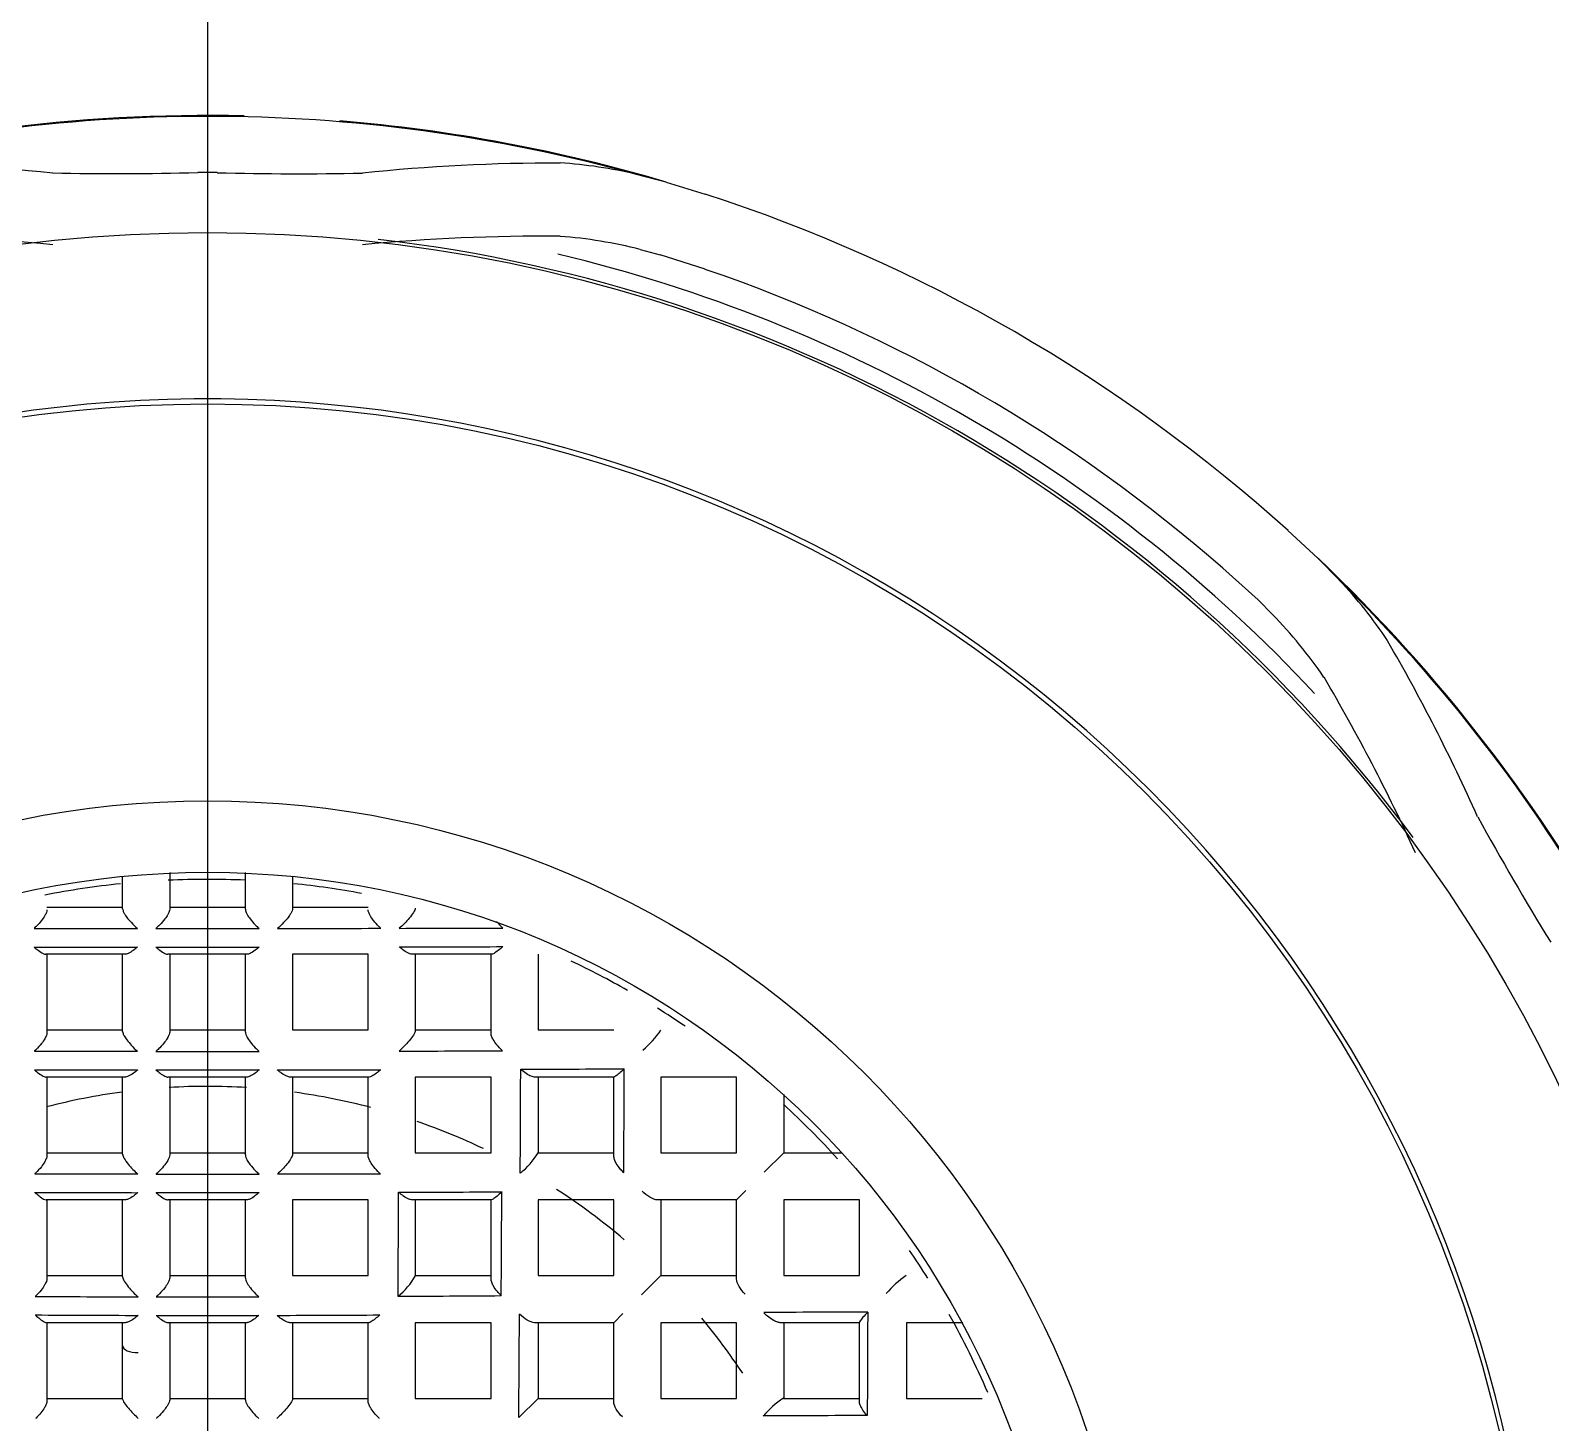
# Model space of a CAD drawing. Header units: millimetres. Extents: x -60 to 7633, y -2614 to 2146.
# Drawn here: x 4818.94 to 4829.59, y -1075.57 to -1065.82 of the extents above; entities that cross this region are included whole.
import ezdxf
from ezdxf.lldxf.tags import DXFTag

# ---------------------------------------------------------------- set-up
doc = ezdxf.new("R2010")
doc.units = ezdxf.units.MM
doc.layers.get('0').update_dxf_attribs({"color": 250})
tags = doc.linetypes.add('CENTER2', pattern=[28.575, 19.05, -3.175, 3.175, -3.175]).pattern_tags.tags
tags[10:11] = [DXFTag(74, 4), DXFTag(75, 0), DXFTag(340, '0'), DXFTag(46, 0.0), DXFTag(50, 0.0), DXFTag(44, 0.0), DXFTag(45, 0.0)]
tags[8:9] = [DXFTag(74, 4), DXFTag(75, 0), DXFTag(340, '0'), DXFTag(46, 0.0), DXFTag(50, 0.0), DXFTag(44, 0.0), DXFTag(45, 0.0)]
tags[6:7] = [DXFTag(74, 4), DXFTag(75, 0), DXFTag(340, '0'), DXFTag(46, 0.0), DXFTag(50, 0.0), DXFTag(44, 0.0), DXFTag(45, 0.0)]
tags[4:5] = [DXFTag(74, 4), DXFTag(75, 0), DXFTag(340, '0'), DXFTag(46, 0.0), DXFTag(50, 0.0), DXFTag(44, 0.0), DXFTag(45, 0.0)]

msp = doc.modelspace()

# ---------------------------------------------------------------- linework, layer by layer
at = {"linetype": 'CENTER2'}
msp.add_line((4820.183, -1057.712), (4820.183, -1097.712), dxfattribs=at)
at = {"linetype": 'Continuous'}
for p, q in [((4823.395, -1066.878), (4823.187, -1066.825)), ((4823.395, -1066.878), (4823.668, -1066.962)), ((4823.213, -1067.35), (4823.352, -1067.387)), ((4823.668, -1067.489), (4823.352, -1067.387)), ((4827.749, -1069.319), (4827.959, -1069.513)), ((4827.54, -1069.805), (4827.293, -1069.582)), ((4828.109, -1069.666), (4827.959, -1069.513)), ((4827.54, -1069.805), (4827.641, -1069.907)), ((4819.588, -1071.968), (4819.588, -1071.739)), ((4819.918, -1071.715), (4819.918, -1071.971)), ((4820.448, -1071.971), (4820.448, -1071.715)), ((4820.778, -1071.739), (4820.778, -1071.968)), ((4819.058, -1071.957), (4819.588, -1071.957)), ((4819.918, -1071.957), (4820.448, -1071.957)), ((4820.778, -1071.957), (4821.308, -1071.957)), ((4819.604, -1072.287), (4819.05, -1072.287)), ((4819.058, -1072.287), (4819.058, -1072.836)), ((4819.588, -1072.827), (4819.588, -1072.287)), ((4820.46, -1072.287), (4819.906, -1072.287)), ((4819.918, -1072.287), (4819.918, -1072.832)), ((4820.448, -1072.832), (4820.448, -1072.287)), ((4820.778, -1072.287), (4820.778, -1072.817)), ((4821.308, -1072.287), (4820.778, -1072.287)), ((4821.308, -1072.817), (4821.308, -1072.287)), ((4822.173, -1072.287), (4821.619, -1072.287)), ((4821.638, -1072.287), (4821.638, -1072.823)), ((4822.168, -1072.838), (4822.168, -1072.287)), ((4822.498, -1072.287), (4822.498, -1072.817)), ((4819.058, -1072.817), (4819.588, -1072.817)), ((4819.918, -1072.817), (4820.448, -1072.817)), ((4820.778, -1072.817), (4821.308, -1072.817)), ((4821.638, -1072.817), (4822.168, -1072.817)), ((4822.498, -1072.817), (4823.028, -1072.817)), ((4819.604, -1073.147), (4819.051, -1073.147)), ((4819.058, -1073.147), (4819.058, -1073.697)), ((4819.588, -1073.687), (4819.588, -1073.147)), ((4820.459, -1073.147), (4819.906, -1073.147)), ((4819.918, -1073.147), (4819.918, -1073.692)), ((4820.448, -1073.692), (4820.448, -1073.147)), ((4821.315, -1073.147), (4820.762, -1073.147)), ((4820.778, -1073.147), (4820.778, -1073.687)), ((4821.308, -1073.697), (4821.308, -1073.147)), ((4821.638, -1073.147), (4821.638, -1073.677)), ((4822.168, -1073.147), (4821.638, -1073.147)), ((4822.168, -1073.677), (4822.168, -1073.147)), ((4823.029, -1073.147), (4822.475, -1073.147)), ((4822.498, -1073.147), (4822.498, -1073.679)), ((4823.028, -1073.701), (4823.028, -1073.147)), ((4823.358, -1073.147), (4823.358, -1073.677)), ((4823.888, -1073.147), (4823.358, -1073.147)), ((4823.888, -1073.677), (4823.888, -1073.147)), ((4824.218, -1073.27), (4824.218, -1073.677)), ((4819.058, -1073.677), (4819.588, -1073.677)), ((4819.918, -1073.677), (4820.448, -1073.677)), ((4820.778, -1073.677), (4821.308, -1073.677)), ((4821.638, -1073.677), (4822.168, -1073.677)), ((4822.498, -1073.677), (4823.028, -1073.677)), ((4823.358, -1073.677), (4823.888, -1073.677)), ((4824.218, -1073.677), (4824.082, -1073.812)), ((4824.218, -1073.677), (4824.624, -1073.677)), ((4823.952, -1073.942), (4823.888, -1074.007)), ((4819.605, -1074.007), (4819.052, -1074.007)), ((4819.058, -1074.007), (4819.058, -1074.558)), ((4819.588, -1074.546), (4819.588, -1074.007)), ((4820.459, -1074.007), (4819.907, -1074.007)), ((4819.918, -1074.007), (4819.918, -1074.552)), ((4820.448, -1074.552), (4820.448, -1074.007)), ((4820.778, -1074.007), (4820.778, -1074.537)), ((4821.308, -1074.007), (4820.778, -1074.007)), ((4821.308, -1074.537), (4821.308, -1074.007)), ((4822.17, -1074.007), (4821.617, -1074.007)), ((4821.638, -1074.007), (4821.638, -1074.54)), ((4822.168, -1074.561), (4822.168, -1074.007)), ((4822.498, -1074.007), (4822.498, -1074.537)), ((4823.028, -1074.007), (4822.498, -1074.007)), ((4823.028, -1074.537), (4823.028, -1074.007)), ((4823.888, -1074.007), (4823.333, -1074.007)), ((4823.358, -1074.007), (4823.358, -1074.537)), ((4823.888, -1074.561), (4823.888, -1074.007)), ((4824.218, -1074.007), (4824.218, -1074.537)), ((4824.748, -1074.007), (4824.218, -1074.007)), ((4824.748, -1074.537), (4824.748, -1074.007)), ((4819.058, -1074.537), (4819.588, -1074.537)), ((4819.918, -1074.537), (4820.448, -1074.537)), ((4820.778, -1074.537), (4821.308, -1074.537)), ((4821.638, -1074.537), (4822.168, -1074.537)), ((4822.498, -1074.537), (4823.028, -1074.537)), ((4823.358, -1074.537), (4823.222, -1074.672)), ((4823.358, -1074.537), (4823.888, -1074.537)), ((4824.218, -1074.537), (4824.748, -1074.537)), ((4819.606, -1074.867), (4819.054, -1074.867)), ((4819.058, -1074.867), (4819.058, -1075.272)), ((4819.588, -1075.027), (4819.588, -1074.867)), ((4820.458, -1074.867), (4819.907, -1074.867)), ((4819.918, -1074.867), (4819.918, -1075.006)), ((4820.448, -1075.006), (4820.448, -1074.867)), ((4821.312, -1074.867), (4820.76, -1074.867)), ((4820.778, -1074.867), (4820.778, -1075.027)), ((4821.308, -1075.272), (4821.308, -1074.867)), ((4822.168, -1074.867), (4821.638, -1074.867)), ((4821.638, -1074.867), (4821.638, -1075.397)), ((4822.168, -1075.397), (4822.168, -1074.867)), ((4823.028, -1074.867), (4822.473, -1074.867)), ((4822.498, -1074.867), (4822.498, -1075.397)), ((4823.092, -1074.802), (4823.028, -1074.867)), ((4823.028, -1075.421), (4823.028, -1074.867)), ((4823.358, -1074.867), (4823.358, -1075.397)), ((4823.888, -1074.867), (4823.358, -1074.867)), ((4823.888, -1075.397), (4823.888, -1074.867)), ((4824.748, -1074.867), (4824.193, -1074.867)), ((4824.218, -1074.867), (4824.218, -1075.397)), ((4824.748, -1075.419), (4824.748, -1074.865)), ((4825.078, -1074.867), (4825.078, -1075.397)), ((4825.473, -1074.867), (4825.078, -1074.867)), ((4819.918, -1075.006), (4819.918, -1075.408)), ((4820.448, -1075.408), (4820.448, -1075.006)), ((4819.588, -1075.402), (4819.588, -1075.027)), ((4820.778, -1075.027), (4820.778, -1075.402)), ((4819.058, -1075.272), (4819.058, -1075.417)), ((4821.308, -1075.417), (4821.308, -1075.272)), ((4819.058, -1075.397), (4819.588, -1075.397)), ((4819.918, -1075.397), (4820.448, -1075.397)), ((4820.778, -1075.397), (4821.308, -1075.397)), ((4821.638, -1075.397), (4822.168, -1075.397)), ((4822.498, -1075.397), (4822.362, -1075.532)), ((4822.498, -1075.397), (4823.028, -1075.397)), ((4823.358, -1075.397), (4823.888, -1075.397)), ((4824.216, -1075.397), (4824.748, -1075.397)), ((4825.078, -1075.397), (4825.608, -1075.397))]:
    msp.add_line(p, q, dxfattribs=at)
for radius in [154.995, 153.2, 152.997, 152.9, 152.7, 32.5, 32, 10.48, 9.28, 6.5, 6]:
    msp.add_circle((4820.183, -1077.712), radius, dxfattribs=at)
for centre, radius, start, end in [((4820.183, -1077.712), 11.3, 88.6966, 106.5137), ((4820.183, -1077.712), 11.294, 74.5713, 105.4287), ((4820.183, -1077.712), 11.3, 73.4863, 85.2975), ((4817.733, -1080.028), 13.283, 84.0994, 90.0807), ((4819.541, -1045.401), 21.418, 268.8155, 271.5343), ((4820.183, -1078.112), 11.3, 89.6542, 90.3458), ((4820.827, -1044.518), 22.302, 268.5195, 271.1307), ((4822.633, -1080.028), 13.283, 89.9193, 95.9006), ((4822.456, -1069.875), 3.137, 76.5172, 86.4277), ((4820.183, -1077.712), 11.3, 47.9632, 72.0368), ((4817.834, -1080.507), 13.25, 84.5243, 90.5184), ((4822.532, -1080.507), 13.25, 89.4816, 95.4757), ((4820.183, -1077.712), 10.5, 36.4838, 83.4606), ((4822.406, -1070.505), 3.256, 75.6446, 85.6699), ((4820.183, -1077.712), 10.616, 43.0942, 76.6371), ((4820.183, -1077.712), 10.8, 48.8254, 71.1746), ((4820.183, -1077.712), 9.315, 255, 195), ((4820.183, -1077.712), 11.3, 28.6966, 46.5137), ((4825.831, -1071.826), 3.139, 33.5756, 43.4795), ((4820.183, -1077.712), 11.294, 14.5713, 45.4287), ((4825.314, -1072.182), 3.254, 34.3269, 44.3587), ((4816.952, -1076.748), 13.283, 24.0994, 30.0807), ((4816.587, -1077.075), 13.25, 24.5243, 30.5184), ((4847.844, -1061.001), 21.418, 208.8155, 211.5343), ((4820.183, -1077.712), 5.95, 95.8789, 101.0326), ((4820.183, -1077.712), 5.95, 87.4635, 92.6497), ((4820.183, -1077.712), 5.95, 79.5539, 84.1788), ((4820.245, -370.251), 701.856, 269.895812, 269.954897), ((4820.183, -439.659), 632.447, 269.967225, 270.032775), ((4820.121, -370.256), 701.85, 270.045103, 270.104188), ((4819.605, -105.398), 966.709, 270.113853, 270.156784), ((4822.503, -1071.822), 0.378, 218.4538, 228.1081), ((4820.248, -399.044), 673.193, 269.891138, 269.952727), ((4820.183, -468.598), 603.639, 269.965668, 270.034332), ((4819.572, -130.29), 941.947, 270.118875, 270.16293), ((4820.183, -1077.712), 5.95, 60.3791, 64.6534), ((4820.183, -1077.712), 5.95, 55.7936, 58.0154), ((4822.758, -1072.404), 0.729, 310.4844, 325.4311), ((4820.27, -547.872), 525.094, 269.85818, 269.93704), ((4820.183, -618.542), 454.425, 269.95446, 270.04554), ((4819.308, -248.431), 824.537, 270.154031, 270.204317), ((4820.275, -572.087), 501.01, 269.85081, 269.93344), ((4820.183, -643.008), 430.088, 269.95189, 270.04811), ((4820.091, -572.079), 501.018, 270.06656, 270.14919), ((4101.436, -1070.407), 720.945, 359.728765, 359.786654), ((3899.37, -1069.304), 923.739, 359.720129, 359.765269), ((4820.183, -1077.712), 4.5, 97.6708, 104.5036), ((4820.183, -1077.712), 4.5, 86.5339, 93.4164), ((4820.183, -1077.712), 4.5, 75.2855, 82.2177), ((4820.183, -1077.712), 5.95, 42.1557, 47.3304), ((4820.183, -1077.712), 4.5, 64.5816, 70.9692), ((4821.991, -1073.358), 0.6, 309.6302, 327.7063), ((4820.315, -694.88), 378.946, 269.79703, 269.9061), ((4820.183, -767.841), 305.986, 269.93252, 270.06748), ((4820.051, -694.891), 378.935, 270.0939, 270.20297), ((4820.183, -1077.712), 4.5, 49.5823, 57.1012), ((4820.325, -714.381), 359.576, 269.7846, 269.89951), ((4820.183, -787.835), 286.121, 269.92786, 270.07214), ((4377.999, -1072.256), 443.525, 359.68652, 359.78065), ((4818.47, -316.114), 757.846, 270.23064, 270.285283), ((4294.134, -1071.387), 528.116, 359.64293, 359.72186), ((4820.183, -1077.712), 5.95, 32.0421, 34.2783), ((4821.189, -1074.283), 0.517, 309.4368, 330.1784), ((4825.49, -1075.137), 0.729, 124.5689, 139.5156), ((4820.41, -809.706), 264.981, 269.6901, 269.84566), ((4820.183, -887.557), 187.13, 269.89005, 270.10995), ((4816.256, -145.839), 928.858, 270.32454, 270.369083), ((4828.495, -1977.417), 902.632, 90.234203, 90.280399), ((4820.433, -824.032), 250.785, 269.66743, 269.83172), ((4820.183, -903.079), 171.737, 269.88028, 270.11972), ((4819.933, -824.013), 250.804, 270.16828, 270.33256), ((4338.054, -1071.63), 484.324, 359.53839, 359.62421), ((4820.183, -1077.712), 4.5, 33.6158, 39.737), ((4820.183, -1077.712), 5.95, 23.3277, 29.1996), ((4824.536, -1075.904), 0.6, 122.2937, 140.3698), ((4827.637, -1831.965), 756.453, 90.214705, 90.269877)]:
    msp.add_arc(centre, radius, start, end, dxfattribs=at)
msp.add_ellipse((4819.688, -1075.027), major_axis=(-0.1, 0), ratio=0.493745, start_param=0, end_param=1.66158, dxfattribs=at)
for points, knots in [([(4819.058, -1071.975), (4819.058, -1071.98), (4819.056, -1071.987), (4819.054, -1071.994), (4819.051, -1072.001), (4819.048, -1072.009), (4819.044, -1072.016), (4819.037, -1072.027), (4819.029, -1072.039), (4819.021, -1072.05), (4819.009, -1072.065), (4818.997, -1072.079), (4818.983, -1072.092), (4818.979, -1072.096), (4818.974, -1072.1), (4818.97, -1072.104), (4818.969, -1072.105), (4818.969, -1072.105), (4818.968, -1072.105)], [0, 0, 0, 0, 0.162938, 0.162938, 0.162938, 0.324202, 0.324202, 0.324202, 0.563299, 0.563299, 0.563299, 0.883093, 0.883093, 0.883093, 0.988652, 0.988652, 0.988652, 1, 1, 1, 1]), ([(4819.588, -1071.968), (4819.588, -1071.971), (4819.589, -1071.976), (4819.591, -1071.982), (4819.593, -1071.988), (4819.596, -1071.994), (4819.6, -1072), (4819.605, -1072.009), (4819.612, -1072.019), (4819.618, -1072.028), (4819.628, -1072.041), (4819.639, -1072.053), (4819.65, -1072.065), (4819.663, -1072.08), (4819.677, -1072.093), (4819.691, -1072.105), (4819.691, -1072.106), (4819.692, -1072.106), (4819.692, -1072.106)], [0, 0, 0, 0, 0.130615, 0.130615, 0.130615, 0.260342, 0.260342, 0.260342, 0.438697, 0.438697, 0.438697, 0.690382, 0.690382, 0.690382, 0.989825, 0.989825, 0.989825, 1, 1, 1, 1]), ([(4819.918, -1071.971), (4819.918, -1071.976), (4819.917, -1071.982), (4819.914, -1071.988), (4819.912, -1071.995), (4819.909, -1072.002), (4819.905, -1072.009), (4819.899, -1072.019), (4819.892, -1072.029), (4819.884, -1072.039), (4819.873, -1072.053), (4819.861, -1072.067), (4819.849, -1072.08), (4819.84, -1072.089), (4819.831, -1072.097), (4819.822, -1072.105), (4819.822, -1072.106), (4819.822, -1072.106), (4819.821, -1072.106)], [0, 0, 0, 0, 0.145875, 0.145875, 0.145875, 0.290449, 0.290449, 0.290449, 0.498511, 0.498511, 0.498511, 0.786425, 0.786425, 0.786425, 0.989253, 0.989253, 0.989253, 1, 1, 1, 1]), ([(4820.448, -1071.971), (4820.448, -1071.976), (4820.449, -1071.982), (4820.451, -1071.988), (4820.454, -1071.995), (4820.457, -1072.002), (4820.461, -1072.009), (4820.467, -1072.019), (4820.474, -1072.029), (4820.482, -1072.039), (4820.492, -1072.053), (4820.504, -1072.067), (4820.517, -1072.08), (4820.525, -1072.089), (4820.534, -1072.097), (4820.543, -1072.105), (4820.544, -1072.106), (4820.544, -1072.106), (4820.545, -1072.106)], [0, 0, 0, 0, 0.145875, 0.145875, 0.145875, 0.290449, 0.290449, 0.290449, 0.498511, 0.498511, 0.498511, 0.786425, 0.786425, 0.786425, 0.989253, 0.989253, 0.989253, 1, 1, 1, 1]), ([(4820.778, -1071.968), (4820.778, -1071.971), (4820.777, -1071.976), (4820.775, -1071.982), (4820.772, -1071.988), (4820.769, -1071.994), (4820.766, -1072), (4820.761, -1072.009), (4820.754, -1072.019), (4820.747, -1072.028), (4820.738, -1072.041), (4820.727, -1072.053), (4820.716, -1072.065), (4820.702, -1072.08), (4820.688, -1072.093), (4820.675, -1072.105), (4820.674, -1072.106), (4820.674, -1072.106), (4820.673, -1072.106)], [0, 0, 0, 0, 0.130615, 0.130615, 0.130615, 0.260342, 0.260342, 0.260342, 0.438697, 0.438697, 0.438697, 0.690382, 0.690382, 0.690382, 0.989825, 0.989825, 0.989825, 1, 1, 1, 1]), ([(4821.397, -1072.105), (4821.397, -1072.105), (4821.396, -1072.105), (4821.396, -1072.104), (4821.391, -1072.1), (4821.387, -1072.096), (4821.382, -1072.092), (4821.369, -1072.079), (4821.356, -1072.065), (4821.345, -1072.05), (4821.336, -1072.039), (4821.328, -1072.027), (4821.322, -1072.016), (4821.318, -1072.009), (4821.314, -1072.001), (4821.312, -1071.994), (4821.309, -1071.987), (4821.308, -1071.98), (4821.308, -1071.975)], [0, 0, 0, 0, 0.011348, 0.011348, 0.011348, 0.116907, 0.116907, 0.116907, 0.436701, 0.436701, 0.436701, 0.675798, 0.675798, 0.675798, 0.837062, 0.837062, 0.837062, 1, 1, 1, 1]), ([(4821.638, -1071.964), (4821.638, -1071.977), (4821.618, -1072.007), (4821.574, -1072.06), (4821.55, -1072.085), (4821.526, -1072.105)], [0, 0, 0, 0, 0.5, 0.5, 1, 1, 1, 1]), ([(4818.969, -1072.235), (4818.969, -1072.236), (4818.97, -1072.236), (4818.97, -1072.237), (4818.979, -1072.245), (4818.989, -1072.252), (4818.997, -1072.259), (4819.009, -1072.268), (4819.021, -1072.276), (4819.031, -1072.281), (4819.038, -1072.284), (4819.045, -1072.287), (4819.05, -1072.287)], [0, 0, 0, 0, 0.014252, 0.014252, 0.014252, 0.306746, 0.306746, 0.306746, 0.70396, 0.70396, 0.70396, 1, 1, 1, 1]), ([(4819.692, -1072.236), (4819.692, -1072.237), (4819.691, -1072.237), (4819.691, -1072.238), (4819.682, -1072.246), (4819.672, -1072.253), (4819.663, -1072.26), (4819.651, -1072.268), (4819.638, -1072.276), (4819.627, -1072.281), (4819.618, -1072.284), (4819.61, -1072.287), (4819.604, -1072.287)], [0, 0, 0, 0, 0.0149, 0.0149, 0.0149, 0.303312, 0.303312, 0.303312, 0.696338, 0.696338, 0.696338, 1, 1, 1, 1]), ([(4819.821, -1072.236), (4819.822, -1072.237), (4819.822, -1072.237), (4819.823, -1072.238), (4819.832, -1072.245), (4819.841, -1072.253), (4819.849, -1072.259), (4819.862, -1072.268), (4819.874, -1072.276), (4819.884, -1072.281), (4819.893, -1072.284), (4819.9, -1072.287), (4819.906, -1072.287)], [0, 0, 0, 0, 0.014647, 0.014647, 0.014647, 0.296301, 0.296301, 0.296301, 0.696508, 0.696508, 0.696508, 1, 1, 1, 1]), ([(4820.545, -1072.236), (4820.544, -1072.237), (4820.544, -1072.237), (4820.543, -1072.238), (4820.534, -1072.245), (4820.525, -1072.253), (4820.516, -1072.259), (4820.504, -1072.268), (4820.492, -1072.276), (4820.481, -1072.281), (4820.473, -1072.284), (4820.466, -1072.287), (4820.46, -1072.287)], [0, 0, 0, 0, 0.014647, 0.014647, 0.014647, 0.296301, 0.296301, 0.296301, 0.696508, 0.696508, 0.696508, 1, 1, 1, 1]), ([(4821.619, -1072.287), (4821.612, -1072.287), (4821.603, -1072.284), (4821.594, -1072.281), (4821.583, -1072.276), (4821.57, -1072.269), (4821.558, -1072.26), (4821.548, -1072.253), (4821.537, -1072.245), (4821.527, -1072.236), (4821.527, -1072.236), (4821.526, -1072.236), (4821.526, -1072.235)], [0, 0, 0, 0, 0.297124, 0.297124, 0.297124, 0.675161, 0.675161, 0.675161, 0.985035, 0.985035, 0.985035, 1, 1, 1, 1]), ([(4822.25, -1072.233), (4822.25, -1072.234), (4822.249, -1072.234), (4822.249, -1072.235), (4822.239, -1072.244), (4822.229, -1072.252), (4822.219, -1072.26), (4822.208, -1072.268), (4822.197, -1072.276), (4822.189, -1072.281), (4822.182, -1072.284), (4822.176, -1072.287), (4822.173, -1072.287)], [0, 0, 0, 0, 0.013794, 0.013794, 0.013794, 0.332699, 0.332699, 0.332699, 0.717117, 0.717117, 0.717117, 1, 1, 1, 1]), ([(4819.058, -1072.836), (4819.058, -1072.841), (4819.056, -1072.848), (4819.054, -1072.855), (4819.051, -1072.862), (4819.048, -1072.87), (4819.043, -1072.878), (4819.037, -1072.889), (4819.029, -1072.901), (4819.02, -1072.912), (4819.009, -1072.927), (4818.995, -1072.941), (4818.982, -1072.954), (4818.979, -1072.957), (4818.975, -1072.961), (4818.972, -1072.964), (4818.971, -1072.964), (4818.971, -1072.965), (4818.97, -1072.965)], [0, 0, 0, 0, 0.167273, 0.167273, 0.167273, 0.332789, 0.332789, 0.332789, 0.579523, 0.579523, 0.579523, 0.906487, 0.906487, 0.906487, 0.9885, 0.9885, 0.9885, 1, 1, 1, 1]), ([(4819.588, -1072.827), (4819.588, -1072.831), (4819.589, -1072.836), (4819.591, -1072.841), (4819.593, -1072.847), (4819.596, -1072.853), (4819.6, -1072.859), (4819.605, -1072.868), (4819.611, -1072.877), (4819.618, -1072.886), (4819.628, -1072.899), (4819.638, -1072.912), (4819.649, -1072.924), (4819.663, -1072.939), (4819.677, -1072.953), (4819.692, -1072.965), (4819.692, -1072.966), (4819.693, -1072.966), (4819.693, -1072.966)], [0, 0, 0, 0, 0.129049, 0.129049, 0.129049, 0.257259, 0.257259, 0.257259, 0.432473, 0.432473, 0.432473, 0.68013, 0.68013, 0.68013, 0.989883, 0.989883, 0.989883, 1, 1, 1, 1]), ([(4819.918, -1072.832), (4819.918, -1072.836), (4819.917, -1072.842), (4819.914, -1072.849), (4819.912, -1072.855), (4819.909, -1072.862), (4819.905, -1072.869), (4819.899, -1072.879), (4819.892, -1072.89), (4819.884, -1072.9), (4819.873, -1072.914), (4819.861, -1072.928), (4819.849, -1072.941), (4819.84, -1072.949), (4819.832, -1072.958), (4819.823, -1072.965), (4819.823, -1072.966), (4819.822, -1072.966), (4819.822, -1072.966)], [0, 0, 0, 0, 0.146971, 0.146971, 0.146971, 0.292613, 0.292613, 0.292613, 0.502793, 0.502793, 0.502793, 0.793256, 0.793256, 0.793256, 0.98921, 0.98921, 0.98921, 1, 1, 1, 1]), ([(4820.448, -1072.832), (4820.448, -1072.836), (4820.449, -1072.842), (4820.451, -1072.849), (4820.454, -1072.855), (4820.457, -1072.862), (4820.461, -1072.869), (4820.467, -1072.879), (4820.474, -1072.89), (4820.482, -1072.9), (4820.492, -1072.914), (4820.505, -1072.928), (4820.517, -1072.941), (4820.525, -1072.949), (4820.534, -1072.958), (4820.543, -1072.965), (4820.543, -1072.966), (4820.544, -1072.966), (4820.544, -1072.966)], [0, 0, 0, 0, 0.146971, 0.146971, 0.146971, 0.292613, 0.292613, 0.292613, 0.502793, 0.502793, 0.502793, 0.793256, 0.793256, 0.793256, 0.98921, 0.98921, 0.98921, 1, 1, 1, 1]), ([(4821.638, -1072.823), (4821.638, -1072.829), (4821.633, -1072.84), (4821.617, -1072.865), (4821.606, -1072.879), (4821.573, -1072.919), (4821.548, -1072.944), (4821.524, -1072.965)], [0, 0, 0, 0, 0.25, 0.25, 0.5, 0.5, 1, 1, 1, 1]), ([(4822.248, -1072.962), (4822.247, -1072.962), (4822.247, -1072.962), (4822.246, -1072.961), (4822.233, -1072.949), (4822.22, -1072.935), (4822.209, -1072.921), (4822.199, -1072.909), (4822.191, -1072.897), (4822.184, -1072.884), (4822.179, -1072.876), (4822.175, -1072.868), (4822.172, -1072.86), (4822.169, -1072.852), (4822.168, -1072.845), (4822.168, -1072.838)], [0, 0, 0, 0, 0.012191, 0.012191, 0.012191, 0.345656, 0.345656, 0.345656, 0.626474, 0.626474, 0.626474, 0.812184, 0.812184, 0.812184, 1, 1, 1, 1]), ([(4818.971, -1073.095), (4818.971, -1073.095), (4818.971, -1073.096), (4818.972, -1073.096), (4818.981, -1073.105), (4818.991, -1073.112), (4819, -1073.119), (4819.012, -1073.128), (4819.023, -1073.136), (4819.032, -1073.141), (4819.04, -1073.144), (4819.046, -1073.147), (4819.051, -1073.147)], [0, 0, 0, 0, 0.014142, 0.014142, 0.014142, 0.312027, 0.312027, 0.312027, 0.706914, 0.706914, 0.706914, 1, 1, 1, 1]), ([(4819.693, -1073.096), (4819.693, -1073.097), (4819.692, -1073.097), (4819.692, -1073.098), (4819.682, -1073.106), (4819.673, -1073.113), (4819.664, -1073.12), (4819.651, -1073.128), (4819.639, -1073.136), (4819.628, -1073.141), (4819.619, -1073.144), (4819.611, -1073.147), (4819.604, -1073.147)], [0, 0, 0, 0, 0.014924, 0.014924, 0.014924, 0.304806, 0.304806, 0.304806, 0.696698, 0.696698, 0.696698, 1, 1, 1, 1]), ([(4819.822, -1073.096), (4819.822, -1073.097), (4819.823, -1073.097), (4819.823, -1073.098), (4819.832, -1073.105), (4819.841, -1073.113), (4819.85, -1073.119), (4819.862, -1073.128), (4819.874, -1073.136), (4819.885, -1073.141), (4819.893, -1073.144), (4819.9, -1073.147), (4819.906, -1073.147)], [0, 0, 0, 0, 0.014628, 0.014628, 0.014628, 0.296243, 0.296243, 0.296243, 0.696776, 0.696776, 0.696776, 1, 1, 1, 1]), ([(4820.544, -1073.096), (4820.543, -1073.097), (4820.543, -1073.097), (4820.543, -1073.098), (4820.534, -1073.105), (4820.525, -1073.113), (4820.516, -1073.119), (4820.504, -1073.128), (4820.491, -1073.136), (4820.481, -1073.141), (4820.473, -1073.144), (4820.465, -1073.147), (4820.459, -1073.147)], [0, 0, 0, 0, 0.014628, 0.014628, 0.014628, 0.296243, 0.296243, 0.296243, 0.696776, 0.696776, 0.696776, 1, 1, 1, 1]), ([(4820.762, -1073.147), (4820.755, -1073.147), (4820.747, -1073.144), (4820.738, -1073.141), (4820.727, -1073.136), (4820.714, -1073.128), (4820.702, -1073.12), (4820.693, -1073.113), (4820.683, -1073.106), (4820.674, -1073.098), (4820.674, -1073.097), (4820.673, -1073.097), (4820.673, -1073.096)], [0, 0, 0, 0, 0.303302, 0.303302, 0.303302, 0.695194, 0.695194, 0.695194, 0.985076, 0.985076, 0.985076, 1, 1, 1, 1]), ([(4821.395, -1073.095), (4821.395, -1073.095), (4821.394, -1073.096), (4821.394, -1073.096), (4821.384, -1073.105), (4821.375, -1073.112), (4821.366, -1073.119), (4821.354, -1073.128), (4821.343, -1073.136), (4821.333, -1073.141), (4821.326, -1073.144), (4821.32, -1073.147), (4821.315, -1073.147)], [0, 0, 0, 0, 0.014142, 0.014142, 0.014142, 0.312027, 0.312027, 0.312027, 0.706914, 0.706914, 0.706914, 1, 1, 1, 1]), ([(4822.475, -1073.147), (4822.468, -1073.147), (4822.459, -1073.144), (4822.45, -1073.141), (4822.438, -1073.137), (4822.426, -1073.13), (4822.414, -1073.122), (4822.402, -1073.114), (4822.39, -1073.104), (4822.378, -1073.093), (4822.377, -1073.093), (4822.377, -1073.092), (4822.376, -1073.092)], [0, 0, 0, 0, 0.279991, 0.279991, 0.279991, 0.629241, 0.629241, 0.629241, 0.985245, 0.985245, 0.985245, 1, 1, 1, 1]), ([(4823.101, -1073.089), (4823.101, -1073.089), (4823.1, -1073.09), (4823.1, -1073.09), (4823.088, -1073.102), (4823.076, -1073.112), (4823.065, -1073.121), (4823.056, -1073.129), (4823.047, -1073.137), (4823.04, -1073.141), (4823.035, -1073.144), (4823.031, -1073.147), (4823.029, -1073.147)], [0, 0, 0, 0, 0.013084, 0.013084, 0.013084, 0.39311, 0.39311, 0.39311, 0.743636, 0.743636, 0.743636, 1, 1, 1, 1]), ([(4819.058, -1073.697), (4819.058, -1073.702), (4819.056, -1073.709), (4819.054, -1073.717), (4819.051, -1073.724), (4819.047, -1073.732), (4819.043, -1073.74), (4819.036, -1073.752), (4819.028, -1073.764), (4819.019, -1073.775), (4819.007, -1073.79), (4818.994, -1073.805), (4818.98, -1073.817), (4818.978, -1073.819), (4818.976, -1073.821), (4818.974, -1073.823), (4818.974, -1073.823), (4818.973, -1073.824), (4818.973, -1073.824)], [0, 0, 0, 0, 0.173521, 0.173521, 0.173521, 0.345169, 0.345169, 0.345169, 0.602704, 0.602704, 0.602704, 0.939268, 0.939268, 0.939268, 0.988285, 0.988285, 0.988285, 1, 1, 1, 1]), ([(4819.588, -1073.687), (4819.588, -1073.701), (4819.606, -1073.731), (4819.647, -1073.782), (4819.671, -1073.806), (4819.694, -1073.826)], [0, 0, 0, 0, 0.5, 0.5, 1, 1, 1, 1]), ([(4819.918, -1073.692), (4819.918, -1073.697), (4819.917, -1073.703), (4819.914, -1073.709), (4819.912, -1073.716), (4819.908, -1073.723), (4819.904, -1073.73), (4819.899, -1073.74), (4819.891, -1073.751), (4819.884, -1073.761), (4819.873, -1073.775), (4819.861, -1073.789), (4819.848, -1073.802), (4819.84, -1073.81), (4819.832, -1073.818), (4819.824, -1073.825), (4819.823, -1073.826), (4819.823, -1073.826), (4819.822, -1073.826)], [0, 0, 0, 0, 0.148561, 0.148561, 0.148561, 0.295756, 0.295756, 0.295756, 0.509003, 0.509003, 0.509003, 0.80311, 0.80311, 0.80311, 0.989148, 0.989148, 0.989148, 1, 1, 1, 1]), ([(4820.448, -1073.692), (4820.448, -1073.697), (4820.449, -1073.703), (4820.451, -1073.709), (4820.454, -1073.716), (4820.457, -1073.723), (4820.461, -1073.73), (4820.467, -1073.74), (4820.474, -1073.751), (4820.482, -1073.761), (4820.493, -1073.775), (4820.505, -1073.789), (4820.517, -1073.802), (4820.525, -1073.81), (4820.534, -1073.818), (4820.542, -1073.825), (4820.542, -1073.826), (4820.543, -1073.826), (4820.543, -1073.826)], [0, 0, 0, 0, 0.148561, 0.148561, 0.148561, 0.295756, 0.295756, 0.295756, 0.509003, 0.509003, 0.509003, 0.80311, 0.80311, 0.80311, 0.989148, 0.989148, 0.989148, 1, 1, 1, 1]), ([(4820.778, -1073.687), (4820.778, -1073.701), (4820.76, -1073.731), (4820.718, -1073.782), (4820.695, -1073.806), (4820.672, -1073.826)], [0, 0, 0, 0, 0.5, 0.5, 1, 1, 1, 1]), ([(4821.393, -1073.824), (4821.392, -1073.824), (4821.392, -1073.823), (4821.392, -1073.823), (4821.389, -1073.821), (4821.387, -1073.819), (4821.385, -1073.817), (4821.372, -1073.805), (4821.358, -1073.79), (4821.347, -1073.775), (4821.338, -1073.764), (4821.329, -1073.752), (4821.323, -1073.74), (4821.318, -1073.732), (4821.315, -1073.724), (4821.312, -1073.717), (4821.309, -1073.709), (4821.308, -1073.702), (4821.308, -1073.697)], [0, 0, 0, 0, 0.011715, 0.011715, 0.011715, 0.060732, 0.060732, 0.060732, 0.397296, 0.397296, 0.397296, 0.654831, 0.654831, 0.654831, 0.826479, 0.826479, 0.826479, 1, 1, 1, 1]), ([(4823.098, -1073.817), (4823.097, -1073.816), (4823.097, -1073.816), (4823.096, -1073.815), (4823.088, -1073.807), (4823.081, -1073.799), (4823.073, -1073.791), (4823.063, -1073.778), (4823.053, -1073.764), (4823.045, -1073.751), (4823.04, -1073.742), (4823.036, -1073.733), (4823.033, -1073.725), (4823.03, -1073.716), (4823.028, -1073.708), (4823.028, -1073.701)], [0, 0, 0, 0, 0.013205, 0.013205, 0.013205, 0.234096, 0.234096, 0.234096, 0.56363, 0.56363, 0.56363, 0.780538, 0.780538, 0.780538, 1, 1, 1, 1]), ([(4818.973, -1073.954), (4818.974, -1073.955), (4818.974, -1073.955), (4818.974, -1073.955), (4818.984, -1073.964), (4818.994, -1073.972), (4819.003, -1073.979), (4819.015, -1073.988), (4819.026, -1073.996), (4819.035, -1074.001), (4819.042, -1074.004), (4819.048, -1074.007), (4819.052, -1074.007)], [0, 0, 0, 0, 0.013976, 0.013976, 0.013976, 0.321504, 0.321504, 0.321504, 0.711834, 0.711834, 0.711834, 1, 1, 1, 1]), ([(4819.694, -1073.956), (4819.694, -1073.957), (4819.693, -1073.957), (4819.693, -1073.957), (4819.683, -1073.966), (4819.674, -1073.973), (4819.665, -1073.98), (4819.652, -1073.988), (4819.64, -1073.996), (4819.628, -1074.001), (4819.62, -1074.004), (4819.611, -1074.007), (4819.605, -1074.007)], [0, 0, 0, 0, 0.014954, 0.014954, 0.014954, 0.307284, 0.307284, 0.307284, 0.69736, 0.69736, 0.69736, 1, 1, 1, 1]), ([(4819.823, -1073.956), (4819.823, -1073.957), (4819.824, -1073.957), (4819.824, -1073.958), (4819.833, -1073.965), (4819.842, -1073.973), (4819.851, -1073.979), (4819.863, -1073.988), (4819.875, -1073.996), (4819.886, -1074.001), (4819.894, -1074.004), (4819.901, -1074.007), (4819.907, -1074.007)], [0, 0, 0, 0, 0.0146, 0.0146, 0.0146, 0.296351, 0.296351, 0.296351, 0.697247, 0.697247, 0.697247, 1, 1, 1, 1]), ([(4820.543, -1073.956), (4820.543, -1073.957), (4820.542, -1073.957), (4820.542, -1073.958), (4820.533, -1073.965), (4820.524, -1073.973), (4820.515, -1073.979), (4820.503, -1073.988), (4820.491, -1073.996), (4820.48, -1074.001), (4820.472, -1074.004), (4820.465, -1074.007), (4820.459, -1074.007)], [0, 0, 0, 0, 0.0146, 0.0146, 0.0146, 0.296351, 0.296351, 0.296351, 0.697247, 0.697247, 0.697247, 1, 1, 1, 1]), ([(4821.617, -1074.007), (4821.609, -1074.007), (4821.601, -1074.004), (4821.592, -1074.001), (4821.58, -1073.996), (4821.568, -1073.989), (4821.556, -1073.981), (4821.545, -1073.973), (4821.533, -1073.965), (4821.523, -1073.955), (4821.522, -1073.955), (4821.522, -1073.954), (4821.521, -1073.954)], [0, 0, 0, 0, 0.289598, 0.289598, 0.289598, 0.65437, 0.65437, 0.65437, 0.985088, 0.985088, 0.985088, 1, 1, 1, 1]), ([(4822.244, -1073.95), (4822.243, -1073.951), (4822.243, -1073.951), (4822.243, -1073.952), (4822.231, -1073.962), (4822.22, -1073.972), (4822.21, -1073.981), (4822.199, -1073.989), (4822.19, -1073.996), (4822.183, -1074.001), (4822.177, -1074.004), (4822.173, -1074.007), (4822.17, -1074.007)], [0, 0, 0, 0, 0.013311, 0.013311, 0.013311, 0.371992, 0.371992, 0.371992, 0.734773, 0.734773, 0.734773, 1, 1, 1, 1]), ([(4819.058, -1074.558), (4819.058, -1074.564), (4819.056, -1074.571), (4819.054, -1074.579), (4819.051, -1074.587), (4819.047, -1074.595), (4819.042, -1074.603), (4819.036, -1074.615), (4819.027, -1074.628), (4819.017, -1074.639), (4819.005, -1074.654), (4818.992, -1074.669), (4818.978, -1074.682), (4818.977, -1074.682), (4818.977, -1074.683), (4818.976, -1074.683)], [0, 0, 0, 0, 0.183182, 0.183182, 0.183182, 0.364326, 0.364326, 0.364326, 0.63811, 0.63811, 0.63811, 0.987958, 0.987958, 0.987958, 1, 1, 1, 1]), ([(4819.588, -1074.546), (4819.588, -1074.56), (4819.607, -1074.589), (4819.649, -1074.641), (4819.673, -1074.666), (4819.696, -1074.686)], [0, 0, 0, 0, 0.5, 0.5, 1, 1, 1, 1]), ([(4819.918, -1074.552), (4819.918, -1074.557), (4819.917, -1074.564), (4819.914, -1074.57), (4819.912, -1074.577), (4819.908, -1074.584), (4819.904, -1074.591), (4819.898, -1074.602), (4819.891, -1074.612), (4819.883, -1074.623), (4819.872, -1074.637), (4819.86, -1074.651), (4819.847, -1074.664), (4819.84, -1074.671), (4819.833, -1074.678), (4819.825, -1074.685), (4819.825, -1074.685), (4819.824, -1074.686), (4819.824, -1074.686)], [0, 0, 0, 0, 0.151079, 0.151079, 0.151079, 0.300732, 0.300732, 0.300732, 0.51881, 0.51881, 0.51881, 0.818547, 0.818547, 0.818547, 0.989051, 0.989051, 0.989051, 1, 1, 1, 1]), ([(4820.448, -1074.552), (4820.448, -1074.557), (4820.449, -1074.564), (4820.452, -1074.57), (4820.454, -1074.577), (4820.457, -1074.584), (4820.461, -1074.591), (4820.467, -1074.602), (4820.475, -1074.612), (4820.483, -1074.623), (4820.493, -1074.637), (4820.506, -1074.651), (4820.518, -1074.664), (4820.526, -1074.671), (4820.533, -1074.678), (4820.541, -1074.685), (4820.541, -1074.685), (4820.541, -1074.686), (4820.542, -1074.686)], [0, 0, 0, 0, 0.151079, 0.151079, 0.151079, 0.300732, 0.300732, 0.300732, 0.51881, 0.51881, 0.51881, 0.818547, 0.818547, 0.818547, 0.989051, 0.989051, 0.989051, 1, 1, 1, 1]), ([(4822.24, -1074.678), (4822.239, -1074.678), (4822.239, -1074.677), (4822.238, -1074.677), (4822.229, -1074.668), (4822.221, -1074.659), (4822.213, -1074.649), (4822.202, -1074.636), (4822.192, -1074.623), (4822.185, -1074.61), (4822.18, -1074.601), (4822.176, -1074.592), (4822.173, -1074.584), (4822.17, -1074.576), (4822.168, -1074.568), (4822.168, -1074.561)], [0, 0, 0, 0, 0.013003, 0.013003, 0.013003, 0.256763, 0.256763, 0.256763, 0.576735, 0.576735, 0.576735, 0.787133, 0.787133, 0.787133, 1, 1, 1, 1]), ([(4824.193, -1074.867), (4824.186, -1074.867), (4824.178, -1074.865), (4824.17, -1074.862), (4824.161, -1074.859), (4824.152, -1074.854), (4824.143, -1074.849), (4824.13, -1074.842), (4824.117, -1074.832), (4824.104, -1074.821), (4824.095, -1074.814), (4824.087, -1074.806), (4824.079, -1074.798), (4824.079, -1074.797), (4824.078, -1074.797), (4824.078, -1074.797)], [0, 0, 0, 0, 0.219462, 0.219462, 0.219462, 0.43637, 0.43637, 0.43637, 0.765904, 0.765904, 0.765904, 0.986795, 0.986795, 0.986795, 1, 1, 1, 1]), ([(4824.806, -1074.793), (4824.805, -1074.794), (4824.805, -1074.794), (4824.804, -1074.795), (4824.793, -1074.807), (4824.782, -1074.819), (4824.773, -1074.829), (4824.765, -1074.839), (4824.758, -1074.848), (4824.753, -1074.854), (4824.75, -1074.859), (4824.748, -1074.863), (4824.748, -1074.865)], [0, 0, 0, 0, 0.013084, 0.013084, 0.013084, 0.39311, 0.39311, 0.39311, 0.743636, 0.743636, 0.743636, 1, 1, 1, 1]), ([(4818.977, -1074.813), (4818.977, -1074.813), (4818.978, -1074.814), (4818.978, -1074.814), (4818.989, -1074.823), (4818.999, -1074.832), (4819.008, -1074.84), (4819.02, -1074.848), (4819.03, -1074.856), (4819.038, -1074.861), (4819.045, -1074.864), (4819.05, -1074.867), (4819.054, -1074.867)], [0, 0, 0, 0, 0.013705, 0.013705, 0.013705, 0.340198, 0.340198, 0.340198, 0.720806, 0.720806, 0.720806, 1, 1, 1, 1]), ([(4819.696, -1074.816), (4819.696, -1074.816), (4819.695, -1074.817), (4819.695, -1074.817), (4819.685, -1074.825), (4819.675, -1074.833), (4819.666, -1074.84), (4819.653, -1074.849), (4819.641, -1074.856), (4819.63, -1074.861), (4819.621, -1074.864), (4819.612, -1074.867), (4819.606, -1074.867)], [0, 0, 0, 0, 0.01499, 0.01499, 0.01499, 0.31191, 0.31191, 0.31191, 0.698733, 0.698733, 0.698733, 1, 1, 1, 1]), ([(4819.824, -1074.816), (4819.824, -1074.817), (4819.825, -1074.817), (4819.825, -1074.817), (4819.834, -1074.825), (4819.843, -1074.832), (4819.852, -1074.839), (4819.864, -1074.848), (4819.876, -1074.856), (4819.887, -1074.861), (4819.894, -1074.864), (4819.902, -1074.867), (4819.907, -1074.867)], [0, 0, 0, 0, 0.014552, 0.014552, 0.014552, 0.296996, 0.296996, 0.296996, 0.698185, 0.698185, 0.698185, 1, 1, 1, 1]), ([(4820.542, -1074.816), (4820.541, -1074.817), (4820.541, -1074.817), (4820.54, -1074.817), (4820.531, -1074.825), (4820.522, -1074.832), (4820.514, -1074.839), (4820.502, -1074.848), (4820.49, -1074.856), (4820.479, -1074.861), (4820.471, -1074.864), (4820.464, -1074.867), (4820.458, -1074.867)], [0, 0, 0, 0, 0.014552, 0.014552, 0.014552, 0.296996, 0.296996, 0.296996, 0.698185, 0.698185, 0.698185, 1, 1, 1, 1]), ([(4820.76, -1074.867), (4820.753, -1074.867), (4820.745, -1074.864), (4820.736, -1074.861), (4820.725, -1074.856), (4820.712, -1074.849), (4820.7, -1074.84), (4820.69, -1074.833), (4820.681, -1074.825), (4820.671, -1074.817), (4820.671, -1074.817), (4820.67, -1074.816), (4820.67, -1074.816)], [0, 0, 0, 0, 0.301267, 0.301267, 0.301267, 0.68809, 0.68809, 0.68809, 0.98501, 0.98501, 0.98501, 1, 1, 1, 1]), ([(4821.389, -1074.813), (4821.388, -1074.813), (4821.388, -1074.814), (4821.387, -1074.814), (4821.377, -1074.823), (4821.367, -1074.832), (4821.357, -1074.84), (4821.346, -1074.848), (4821.336, -1074.856), (4821.327, -1074.861), (4821.321, -1074.864), (4821.316, -1074.867), (4821.312, -1074.867)], [0, 0, 0, 0, 0.013705, 0.013705, 0.013705, 0.340198, 0.340198, 0.340198, 0.720806, 0.720806, 0.720806, 1, 1, 1, 1]), ([(4819.058, -1075.417), (4819.058, -1075.423), (4819.056, -1075.43), (4819.053, -1075.438), (4819.051, -1075.445), (4819.047, -1075.454), (4819.042, -1075.462), (4819.035, -1075.474), (4819.026, -1075.487), (4819.016, -1075.499), (4819.005, -1075.512), (4818.994, -1075.524), (4818.982, -1075.536), (4818.981, -1075.536), (4818.981, -1075.537), (4818.98, -1075.537)], [0, 0, 0, 0, 0.193472, 0.193472, 0.193472, 0.384698, 0.384698, 0.384698, 0.678326, 0.678326, 0.678326, 0.987694, 0.987694, 0.987694, 1, 1, 1, 1]), ([(4819.588, -1075.402), (4819.588, -1075.413), (4819.607, -1075.441), (4819.65, -1075.491), (4819.674, -1075.516), (4819.697, -1075.537)], [0, 0, 0, 0, 0.5, 0.5, 1, 1, 1, 1]), ([(4819.918, -1075.408), (4819.918, -1075.412), (4819.917, -1075.418), (4819.914, -1075.424), (4819.912, -1075.43), (4819.908, -1075.437), (4819.904, -1075.443), (4819.898, -1075.453), (4819.891, -1075.464), (4819.883, -1075.474), (4819.872, -1075.489), (4819.859, -1075.503), (4819.846, -1075.516), (4819.84, -1075.523), (4819.833, -1075.529), (4819.826, -1075.536), (4819.825, -1075.536), (4819.825, -1075.537), (4819.825, -1075.537)], [0, 0, 0, 0, 0.152296, 0.152296, 0.152296, 0.303133, 0.303133, 0.303133, 0.524406, 0.524406, 0.524406, 0.830898, 0.830898, 0.830898, 0.989077, 0.989077, 0.989077, 1, 1, 1, 1]), ([(4820.448, -1075.408), (4820.448, -1075.412), (4820.449, -1075.418), (4820.452, -1075.424), (4820.454, -1075.43), (4820.457, -1075.437), (4820.461, -1075.443), (4820.467, -1075.453), (4820.475, -1075.464), (4820.483, -1075.474), (4820.494, -1075.489), (4820.506, -1075.503), (4820.519, -1075.516), (4820.526, -1075.523), (4820.533, -1075.529), (4820.54, -1075.536), (4820.54, -1075.536), (4820.541, -1075.537), (4820.541, -1075.537)], [0, 0, 0, 0, 0.152296, 0.152296, 0.152296, 0.303133, 0.303133, 0.303133, 0.524406, 0.524406, 0.524406, 0.830898, 0.830898, 0.830898, 0.989077, 0.989077, 0.989077, 1, 1, 1, 1]), ([(4820.778, -1075.402), (4820.778, -1075.413), (4820.759, -1075.441), (4820.716, -1075.491), (4820.692, -1075.516), (4820.669, -1075.537)], [0, 0, 0, 0, 0.5, 0.5, 1, 1, 1, 1]), ([(4821.385, -1075.537), (4821.385, -1075.537), (4821.384, -1075.536), (4821.384, -1075.536), (4821.372, -1075.524), (4821.36, -1075.512), (4821.35, -1075.499), (4821.34, -1075.487), (4821.331, -1075.474), (4821.324, -1075.462), (4821.319, -1075.454), (4821.315, -1075.445), (4821.312, -1075.438), (4821.309, -1075.43), (4821.308, -1075.423), (4821.308, -1075.417)], [0, 0, 0, 0, 0.012306, 0.012306, 0.012306, 0.321674, 0.321674, 0.321674, 0.615302, 0.615302, 0.615302, 0.806528, 0.806528, 0.806528, 1, 1, 1, 1]), ([(4824.803, -1075.518), (4824.802, -1075.518), (4824.802, -1075.517), (4824.801, -1075.517), (4824.791, -1075.505), (4824.781, -1075.492), (4824.773, -1075.48), (4824.765, -1075.468), (4824.758, -1075.456), (4824.754, -1075.445), (4824.75, -1075.436), (4824.748, -1075.427), (4824.748, -1075.419)], [0, 0, 0, 0, 0.014755, 0.014755, 0.014755, 0.370759, 0.370759, 0.370759, 0.720009, 0.720009, 0.720009, 1, 1, 1, 1])]:
    msp.add_open_spline(points, degree=3, knots=knots, dxfattribs=at)
for points in [[(4822.376, -1073.092), (4822.62, -1073.091), (4822.861, -1073.09), (4823.101, -1073.089)], [(4823.333, -1074.007), (4823.303, -1074.007), (4823.26, -1073.978), (4823.226, -1073.945)], [(4823.949, -1074.668), (4823.916, -1074.634), (4823.888, -1074.592), (4823.888, -1074.561)], [(4824.806, -1074.793), (4824.805, -1075.033), (4824.804, -1075.274), (4824.803, -1075.518)], [(4822.473, -1074.867), (4822.443, -1074.867), (4822.402, -1074.839), (4822.368, -1074.807)], [(4823.088, -1075.527), (4823.055, -1075.493), (4823.028, -1075.451), (4823.028, -1075.421)]]:
    msp.add_open_spline(points, degree=3, dxfattribs=at)

doc.saveas('drawing.dxf')
